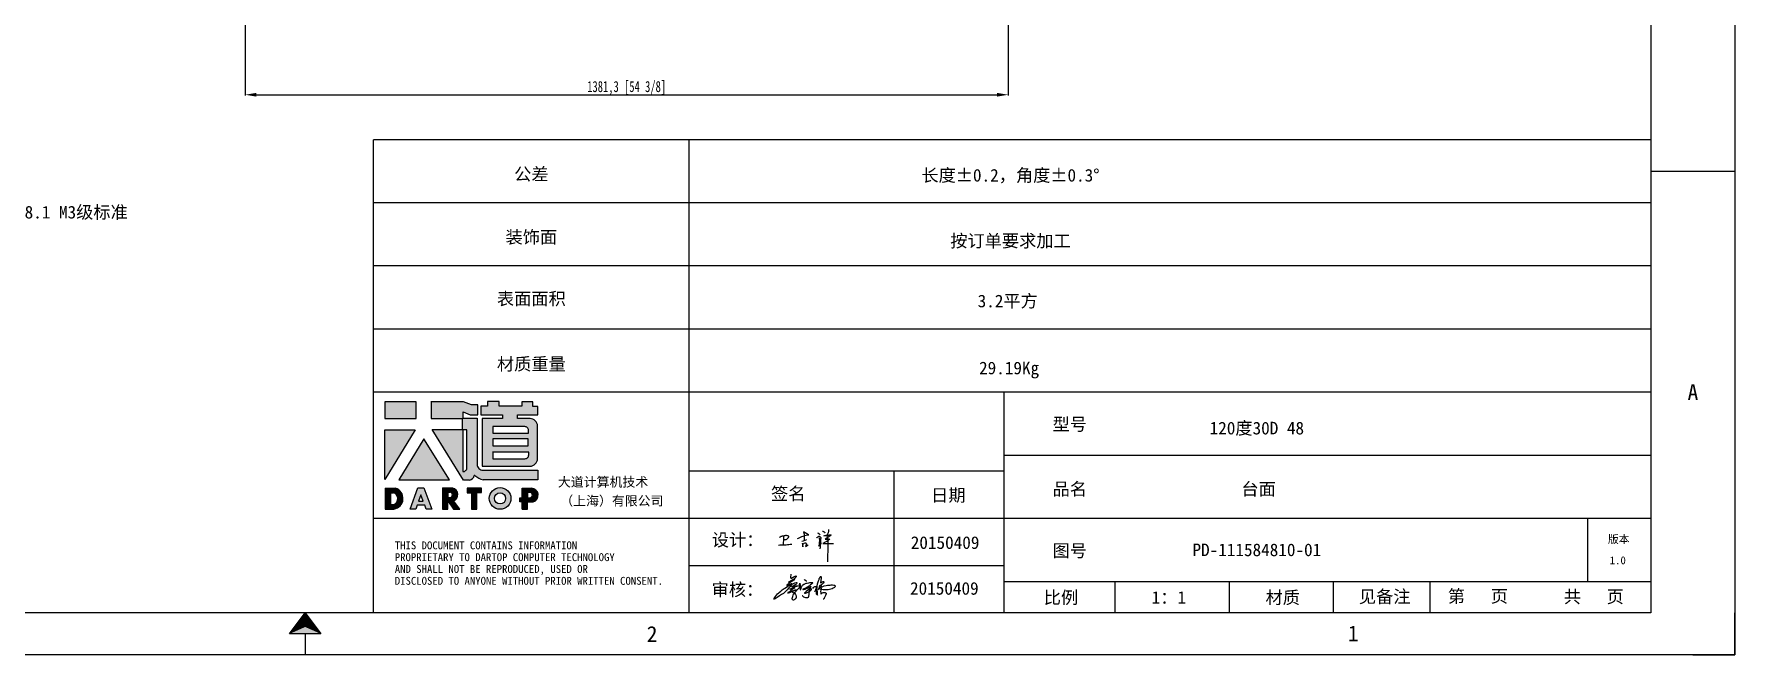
# Model space of a CAD drawing. Header units: inches. Extents: x 777 to 29406, y -38596 to 2393.
# Drawn here: x 26300 to 29380, y -25175 to -24051 of the extents above; entities that cross this region are included whole.
import ezdxf
from ezdxf.enums import TextEntityAlignment as Align

# ---------------------------------------------------------------- set-up
doc = ezdxf.new("R2010")
doc.units = ezdxf.units.IN
doc.header["$LTSCALE"] = 0.605
doc.header["$MEASUREMENT"] = 0
doc.header["$PDMODE"] = 3
doc.header["$PDSIZE"] = 0.25
doc.linetypes.add('DOT', pattern=[0.2, 0.1, -0.1])
doc.layers.get('0').update_dxf_attribs({"linetype": 'CONTINUOUS'})
doc.layers.get('Defpoints').update_dxf_attribs({"linetype": 'CONTINUOUS'})
doc.layers.add('4', color=7, linetype='CONTINUOUS')
doc.layers.add('print', color=30, linetype='CONTINUOUS')
doc.layers.add('dim', color=2, linetype='CONTINUOUS', lineweight=9)
doc.styles.add('Dartop', font='')
doc.styles.add('hzHT', font='simhei.ttf')
doc.styles.get("Standard").update_dxf_attribs({"font": 'txt', "width": 0.7})
doc.styles.get('Dartop').set_extended_font_data('FangSong_GB2312')
doc.dimstyles.new('ISO-25', dxfattribs={"dimtxt": 20, "dimasz": 20, "dimexe": 1.25, "dimexo": 0.625, "dimtad": 1, "dimdec": 1, "dimtxsty": 'Standard', "dimcen": 2.5, "dimadec": 0, "dimazin": 0, "dimtfac": 1, "dimtdec": 1, "dimtmove": 0, "dimatfit": 3, "dimfxl": 0, "dimarcsym": 0})

# ---------------------------------------------------------------- blocks, each defined once
blk = doc.blocks.new('*U5')
at = {"color": 254, "linetype": 'Continuous', "extrusion": (0, 0, -1)}
for points in [[(-17, 0.333), (-16.812, 0.25), (-17, 0.5)], [(-17, 0.333), (-17, 0.5), (-17.188, 0.25)], [(-17, 0.333), (-17.188, 0.25), (-16.812, 0.25)]]:
    blk.add_solid(points, dxfattribs=at)
blk = doc.blocks.new('dadao')
for p, q in [((48, 19.2), (44.9, 10.4)), ((44.9, 10.4), (51.2, 10.4)), ((51.2, 10.4), (48, 19.2))]:
    blk.add_line(p, q)
for points in [[(41.8, 121.6), (41.8, 143.7), (-0.4, 143.7), (-0.4, 121.6), (41.8, 121.6)], [(104.8, 122), (104.8, 130.3), (114.1, 126.3), (124.2, 126.3), (124.2, 139.6), (115.9, 139.6), (105.1, 143.9), (61.5, 143.9)], [(61.7, 144), (61.7, 121.3), (103.9, 121.3)], [(113.4, 38.7), (105.1, 38.7), (63, 106.5), (103.9, 106.5), (103.9, 120.9), (103.9, 121.3)], [(109.7, 53.6), (109.7, 106.2), (104.3, 106.2), (104.3, 50.4), (106.6, 50.4)], [(144.6, 94.4), (144.6, 84.8), (192, 84.8), (192, 94.1), (144.9, 94.1)], [(0, 28), (0, 0), (11.8, 0)], [(0.1, 28), (14, 28)], [(76.8, 28.2), (76.8, 0), (84.1, 0), (84.1, 11.1), (91.6, -0.1), (100.3, -0.1), (91.7, 11.1)], [(76.8, 28.2), (90.6, 28.2)], [(120.2, 45), (119.5, 45), (119.5, 44.6)], [(183.7, 0), (183.7, 9.6), (180.6, 9.6), (180.6, 14.9), (183.8, 14.9), (183.8, 28.1), (196.1, 28.1), (196.5, 28.1)], [(7.1, 21.8), (7.1, 6.1), (12, 6.1)], [(7.1, 21.8), (11.4, 21.8)], [(84, 22.7), (84, 15.3), (87.2, 15.3)], [(84, 22.7), (87.3, 22.7)], [(183.7, 0), (190.9, 0), (190.9, 9.6), (198.8, 9.6)], [(194.9, 22.3), (190.8, 22.3), (190.8, 15), (194.4, 15)]]:
    blk.add_lwpolyline(points)
blk.add_lwpolyline([(137.1, 144.2), (137.1, 137.9), (128.3, 137.9), (128.3, 126.5), (157.3, 126.5), (157.3, 121.5), (130.3, 121.5), (130.3, 57.5), (194.4, 57.5, 0.414214), (204.4, 67.5), (204.4, 111.3, 0.414214), (194.4, 121.3), (177.5, 121.3), (177.5, 126.3), (204.7, 126.3), (204.7, 137.7), (198.2, 137.7), (198.2, 143.9), (183.3, 143.9), (183.3, 138), (153, 138), (153, 144.2), (137.1, 144.2)], format="xyb", close=True)
for points in [[(104.8, 122), (123.4, 122), (123.4, 60, 0.414214), (131.4, 52), (204.8, 52), (204.8, 39.1), (131.7, 39.1)], [(144.3, 110.8), (144.3, 101.8), (192.3, 101.8), (192.3, 105.5, 0.414214), (187.3, 110.5), (144.3, 110.5)], [(144.6, 77), (144.6, 67.5), (187.6, 67.5, 0.414214), (192.6, 72.5), (192.6, 76.4), (144.6, 76.4)]]:
    blk.add_lwpolyline(points, format="xyb")
for points in [[(-0.3, 106.2), (40.4, 106.2), (-0.3, 39.7), (-0.3, 106.2)], [(51.7, 94.1), (18.4, 39.3), (86.2, 39.3)], [(43.8, 28.2), (51.8, 28.2), (62.6, -0.1), (55, -0.1), (53.2, 5), (42.9, 5), (41.1, 0), (33.6, 0)], [(110, 28.1), (110, 21.9), (116, 21.9), (116, -0.1), (123.2, -0.1), (123.2, 22), (129.2, 22), (129.2, 28.1), (110, 28.1)]]:
    blk.add_lwpolyline(points, close=True)
for radius in [14.5, 7.44]:
    blk.add_circle((154.2, 14.2), radius)
for centre, radius, start, end in [((99.2, 60.7), 12.6, 305.6399, 325.969), ((9.6, 14.2), 14.4, 278.6604, 72.3203), ((88.6, 19.4), 8.95, 290.6073, 77.2124), ((111.6, 46.7), 8.19, 282.9811, 347.6627), ((136, 61.7), 22.9, 226.7358, 259.3209), ((195.7, 18.6), 9.51, 288.8959, 85.2442), ((8.5, 13.9), 8.49, 294.2143, 69.7177), ((86.4, 19), 3.8, 282.527, 76.7196), ((193.7, 18.7), 3.8, 280.9891, 72.5513)]:
    blk.add_arc(centre, radius, start, end)
blk = doc.blocks.new('h')
for p, q in [((20768.1, -2360.9), (20773, -2359.1)), ((20773, -2359.1), (20784.1, -2355.2)), ((20773.3, -2331.8), (20775.3, -2338.7)), ((20789.1, -2340.9), (20773.5, -2331.9)), ((20775.3, -2338.7), (20775.6, -2351.2)), ((20775.6, -2351.2), (20775.5, -2357.3)), ((20845.7, -2343.5), (20848.4, -2353)), ((20848.4, -2353), (20848.9, -2370.3)), ((20769.5, -2366.9), (20769.8, -2370.6)), ((20769.8, -2370.6), (20770.9, -2378)), ((20770.9, -2378), (20771.5, -2370.6)), ((20772.4, -2369.3), (20774.9, -2367.8)), ((20782.2, -2369.2), (20780, -2377.1)), ((20780, -2377.1), (20788.3, -2371.3)), ((20780.1, -2366.4), (20780.8, -2366.4)), ((20781.9, -2367.4), (20782.2, -2369.2)), ((20848.9, -2370.3), (20847.9, -2424))]:
    blk.add_line(p, q)
for points in [[(20699.1, -2348.2, -0.029745), (20704.6, -2345.4, -0.046842), (20708.4, -2344.2, -0.00919), (20714.3, -2343, -0.018517), (20717.2, -2342.5, -0.037841), (20720.3, -2342.4, -0.039541), (20723.2, -2342.8, -0.149785), (20726, -2344.3, -0.204935), (20726.9, -2346.6, -0.074872), (20726.5, -2348.3, -0.061615), (20725.6, -2350.3, -0.034204), (20723.8, -2352.6, -0.045776), (20722.3, -2354.1, -0.054985), (20720.4, -2355.3, -0.036348), (20717.3, -2356.5, -0.067752), (20715.7, -2356.8, -0.043553), (20713.2, -2356.7)], [(20755, -2351.9, -0.024077), (20759.9, -2350.1, -0.013147), (20768.7, -2346.5, -0.00522), (20775.4, -2344.1, -0.018517), (20777.3, -2343.4, -0.008274), (20786.3, -2341, -0.039541), (20788.3, -2340.8, -0.079216), (20789.4, -2341, -0.204935)], [(20813.5, -2350.1, 0.007348), (20815.9, -2348.7, 0.008421), (20818, -2347.3, 0.009459), (20819.7, -2346.2, -0.016325), (20820.7, -2345.5, -0.173771), (20821.8, -2345.3, -0.085159), (20823.9, -2346, -0.125883), (20826, -2347.9, -0.160659), (20826.6, -2350.1, -0.010447), (20826.5, -2352.3, -0.008247), (20826.2, -2355.1, -0.002698), (20825.3, -2374, 0.001562), (20823.9, -2383.7, 0.016137)], [(20816.8, -2335, -0.053561), (20819.6, -2336.1, -0.075272), (20821.3, -2337.3, -0.005295), (20822.5, -2338.5, -0.009337), (20823.1, -2339.1, -0.026146), (20823.7, -2339.8, -0.016644), (20824.5, -2340.9)], [(20832.1, -2329.2, -0.053561), (20834.9, -2330.3, -0.075272), (20836.7, -2331.5, -0.005295), (20837.8, -2332.6, -0.009337), (20838.5, -2333.3, -0.026146), (20839, -2334, -0.016644), (20839.8, -2335.1)], [(20836, -2343.7, -0.02797), (20842.1, -2342.6, -0.048868), (20845.6, -2342.2, -0.00919), (20851.1, -2341.4, -0.018517), (20853.9, -2341.1, -0.037841), (20856.7, -2341.2, -0.039541), (20859.4, -2341.6, -0.018282), (20840.6, -2354.7, -0.000937)], [(20847.6, -2340.2, 0.021784), (20849.6, -2335.9, 0.028296), (20850.8, -2332.4, 0.008136), (20851.9, -2328.2, 0.028913), (20852.2, -2327, 0.08193), (20852.1, -2325.9, 0.075058), (20851.7, -2324.7, 0.275043)], [(20696.6, -2372.4, 0.002073), (20710.6, -2371.9, 0.016137), (20719.6, -2371.3, 0.008314), (20736.9, -2369.3)]]:
    blk.add_lwpolyline(points, format="xyb")
for points in [[(20711.3, -2343.5), (20711.3, -2343.5), (20711.5, -2355.8), (20710.7, -2368), (20710.6, -2371.9)], [(20821.5, -2350.6), (20822.4, -2359.2), (20822.2, -2364.9), (20821.7, -2369), (20821.3, -2376.3), (20823.6, -2368.5), (20827.2, -2366.3), (20829.5, -2366.3)], [(20840.6, -2354.7), (20850, -2354.7), (20855, -2354.3), (20845.9, -2361.1), (20840.5, -2364), (20833, -2367.5), (20863.2, -2367.4), (20865.9, -2367.3)]]:
    blk.add_lwpolyline(points)
for centre, radius, start, end in [((20773.7, -2371.2), 2.3, 121.9907, 163.6016), ((20787.5, -2406), 40.3, 100.6183, 108.2482), ((20780.8, -2367.6), 1.15, 9.4675, 90)]:
    blk.add_arc(centre, radius, start, end)
blk = doc.blocks.new('*D80')
at = {"layer": 'Defpoints', "color": 0}
for p in [(27411, -23599.3), (27372.7, -25122.8)]:
    blk.add_point(p, dxfattribs=at)
at = {"layer": 'dim', "color": 0, "lineweight": -2}
blk.add_line((27406.1, -23795.7), (27410.5, -23619.3), dxfattribs=at)
at = {"layer": 'dim', "color": 0}
blk.add_solid([(27407.2, -23619.2), (27413.9, -23619.4), (27411, -23599.3)], dxfattribs=at)
at = {"layer": 'dim', "color": 0, "insert": (27397.2, -23728.3), "char_height": 20, "attachment_point": 5, "rotation": 88.5586}
blk.add_mtext('R1524 [R60]', dxfattribs=at)
blk = doc.blocks.new('*D92')
at = {"layer": 'Defpoints', "color": 0}
for p in [(26682.2, -23787.7), (28063.6, -23787.1), (28063.6, -24160.5)]:
    blk.add_point(p, dxfattribs=at)
at = {"layer": 'dim', "color": 0, "lineweight": -2}
for p, q in [((26682.2, -23788.4), (26682.2, -24161.7)), ((28063.6, -23787.7), (28063.6, -24161.7)), ((26702.2, -24160.5), (28043.6, -24160.5))]:
    blk.add_line(p, q, dxfattribs=at)
at = {"layer": 'dim', "color": 0}
for points in [[(26702.2, -24157.1), (26702.2, -24163.8), (26682.2, -24160.5)], [(28043.6, -24157.1), (28043.6, -24163.8), (28063.6, -24160.5)]]:
    blk.add_solid(points, dxfattribs=at)
at = {"layer": 'dim', "color": 0, "insert": (27372.9, -24148.2), "char_height": 20, "attachment_point": 5}
blk.add_mtext('1381,3 [54 3/8]', dxfattribs=at)
blk = doc.blocks.new('CAIYUQIANG')
for p, q in [((27675.7, -25037.4), (27665.9, -25043)), ((27665.9, -25043), (27677.3, -25038.1)), ((27670.4, -25028.6), (27669.5, -25034.5)), ((27669.5, -25034.5), (27670.5, -25036.5)), ((27670.5, -25036.5), (27674.7, -25033.4)), ((27677.3, -25038.1), (27670.6, -25042.2)), ((27674.7, -25033.4), (27678, -25031.9)), ((27679.9, -25033), (27675.7, -25037.4)), ((27678, -25031.9), (27679.7, -25031.6)), ((27679.7, -25031.6), (27680.1, -25032.2)), ((27680.1, -25032.2), (27679.9, -25033)), ((27720.2, -25040.9), (27720.7, -25039.5)), ((27720.7, -25039.5), (27721.2, -25038)), ((27721.2, -25038), (27721.6, -25036.6)), ((27721.6, -25036.6), (27722.4, -25034.9)), ((27722.4, -25034.9), (27723.3, -25033.3)), ((27723.3, -25033.3), (27723.8, -25032.7)), ((27723.8, -25032.7), (27724.4, -25032.7)), ((27724.7, -25038.7), (27724.2, -25041.9)), ((27724.4, -25032.7), (27724.8, -25033.4)), ((27724.9, -25037.3), (27724.7, -25038.7)), ((27724.8, -25033.4), (27725.1, -25034.5)), ((27725.1, -25035.4), (27724.9, -25037.3)), ((27725.1, -25034.5), (27725.1, -25035.4)), ((27641, -25070.5), (27642.4, -25068.7)), ((27642.4, -25068.7), (27644.1, -25066.6)), ((27644.1, -25066.6), (27646.1, -25064.4)), ((27649.4, -25068), (27645.7, -25070.6)), ((27646.1, -25064.4), (27648.2, -25062.5)), ((27648.2, -25062.5), (27649.9, -25061)), ((27653.3, -25065.6), (27649.4, -25068)), ((27649.9, -25061), (27651.9, -25059.4)), ((27651.9, -25059.4), (27654.7, -25057.2)), ((27656.6, -25063.3), (27653.3, -25065.6)), ((27654.7, -25057.2), (27656.5, -25055.9)), ((27656.5, -25055.9), (27658.3, -25054.6)), ((27659.8, -25060.4), (27656.6, -25063.3)), ((27658.3, -25054.6), (27659.6, -25053.7)), ((27659.6, -25053.7), (27662.2, -25052.1)), ((27660.6, -25059.8), (27659.8, -25060.4)), ((27663.6, -25056.9), (27660.6, -25059.8)), ((27662.2, -25052.1), (27664.9, -25050.5)), ((27662.9, -25048.8), (27669.7, -25045.8)), ((27663.2, -25048.6), (27662.9, -25048.8)), ((27663.6, -25048.1), (27663.2, -25048.6)), ((27665.3, -25046.6), (27663.6, -25048.1)), ((27666.3, -25053.5), (27663.6, -25056.9)), ((27664.9, -25050.5), (27668.5, -25048.7)), ((27667.5, -25060.4), (27664.9, -25062)), ((27664.9, -25062.9), (27667.7, -25061.6)), ((27664.9, -25062), (27664.9, -25062.9)), ((27667.4, -25044.9), (27665.3, -25046.6)), ((27668.2, -25051.4), (27666.3, -25053.5)), ((27670.6, -25042.2), (27667.4, -25044.9)), ((27670.3, -25058.4), (27667.5, -25060.4)), ((27667.7, -25061.6), (27670.5, -25060.2)), ((27670.9, -25048.6), (27668.2, -25051.4)), ((27668.5, -25048.7), (27673.6, -25046.3)), ((27668.6, -25056), (27674.9, -25053.6)), ((27672.1, -25054.2), (27668.6, -25056)), ((27669.7, -25045.8), (27671.3, -25045.2)), ((27672, -25057.1), (27670.3, -25058.4)), ((27670.5, -25060.2), (27673.3, -25059)), ((27671.5, -25047.3), (27670.9, -25048.6)), ((27671.2, -25051), (27679.4, -25049.8)), ((27674.1, -25050.1), (27671.2, -25051)), ((27671.3, -25045.2), (27672.1, -25045.7)), ((27672.1, -25046.2), (27671.5, -25047.3)), ((27672.5, -25060.1), (27671.9, -25060.4)), ((27671.9, -25060.4), (27674.3, -25061.5)), ((27673.8, -25055.8), (27672, -25057.1)), ((27672.1, -25045.7), (27672.1, -25046.2)), ((27675.9, -25052.3), (27672.1, -25054.2)), ((27673.8, -25059.6), (27672.5, -25060.1)), ((27672.7, -25072.4), (27673.6, -25068.9)), ((27673.3, -25059), (27675.5, -25058)), ((27673.6, -25046.3), (27677.4, -25044.5)), ((27673.6, -25068.9), (27674.3, -25066.8)), ((27676.2, -25054), (27673.8, -25055.8)), ((27675.2, -25059.1), (27673.8, -25059.6)), ((27676.5, -25048.8), (27674.1, -25050.1)), ((27674.3, -25061.5), (27677.2, -25063.7)), ((27674.3, -25066.8), (27675.3, -25065)), ((27674.9, -25053.6), (27676.8, -25053.2)), ((27677.8, -25058), (27675.2, -25059.1)), ((27675.3, -25065), (27676.4, -25063.4)), ((27675.5, -25058), (27677.9, -25056.9)), ((27678.6, -25051.7), (27675.9, -25052.3)), ((27677.2, -25053.4), (27676.2, -25054)), ((27676.4, -25063.4), (27677.5, -25061.9)), ((27679.1, -25047.4), (27676.5, -25048.8)), ((27676.8, -25053.2), (27677.2, -25053.4)), ((27677.2, -25063.7), (27678.8, -25065.4)), ((27677.4, -25044.5), (27680, -25043.8)), ((27677.5, -25061.9), (27679.6, -25059.6)), ((27679, -25057.7), (27677.8, -25058)), ((27677.9, -25056.9), (27680, -25056.9)), ((27683.3, -25050.5), (27678.6, -25051.7)), ((27678.8, -25065.4), (27679.4, -25066.6)), ((27680, -25057.5), (27679, -25057.7)), ((27680.6, -25045.9), (27679.1, -25047.4)), ((27679.4, -25049.8), (27681.5, -25049.6)), ((27679.4, -25066.6), (27679.9, -25067.9)), ((27679.6, -25059.6), (27680.6, -25058.4)), ((27680, -25070), (27679.8, -25071)), ((27679.9, -25067.9), (27680, -25069)), ((27680, -25043.8), (27681.2, -25043.8)), ((27680, -25056.9), (27680.5, -25057.1)), ((27680.5, -25057.1), (27680, -25057.5)), ((27680, -25069), (27680, -25070)), ((27681.2, -25044.7), (27680.6, -25045.9)), ((27680.6, -25058.4), (27681.3, -25057.6)), ((27681.2, -25043.8), (27681.2, -25044.7)), ((27681.3, -25057.6), (27682.9, -25055.7)), ((27681.5, -25049.6), (27682.7, -25049.7)), ((27682.7, -25049.7), (27683.3, -25050.5)), ((27682.9, -25055.7), (27683.9, -25054.7)), ((27683.9, -25054.7), (27684.6, -25054)), ((27684.6, -25054), (27685.6, -25053.1)), ((27685.6, -25053.1), (27686, -25048.7)), ((27686, -25048.7), (27686.1, -25046.8)), ((27686.1, -25046.8), (27686.2, -25045.4)), ((27686.2, -25045.4), (27686.3, -25045)), ((27686.3, -25045), (27686.6, -25045)), ((27686.6, -25045), (27686.7, -25045.1)), ((27686.7, -25045.1), (27686.9, -25049.2)), ((27686.9, -25049.2), (27686.9, -25051.7)), ((27686.9, -25051.7), (27686.9, -25054.8)), ((27686.9, -25054.8), (27686.9, -25055.8)), ((27686.9, -25055.8), (27687, -25056.5)), ((27687, -25056.5), (27687.2, -25056.9)), ((27687.2, -25056.9), (27687.5, -25056.9)), ((27687.5, -25056.9), (27687.8, -25056.5)), ((27687.8, -25056.5), (27688, -25055.9)), ((27688, -25055.9), (27688.6, -25054.6)), ((27688.6, -25054.6), (27689.1, -25053.3)), ((27689.1, -25053.3), (27689.5, -25052.1)), ((27689.5, -25052.1), (27690.2, -25050.1)), ((27690.2, -25050.1), (27690.5, -25049.4)), ((27690.5, -25049.4), (27691.2, -25048.7)), ((27691, -25067.9), (27690.7, -25067.5)), ((27691.8, -25068.5), (27691, -25067.9)), ((27691.2, -25048.7), (27693.8, -25046.9)), ((27692.9, -25069.4), (27691.8, -25068.5)), ((27692.5, -25055.7), (27691.9, -25055.8)), ((27691.9, -25055.8), (27691.9, -25056.2)), ((27691.9, -25056.2), (27693.4, -25056.2)), ((27693.9, -25055.2), (27692.5, -25055.7)), ((27694, -25070.3), (27692.9, -25069.4)), ((27693.4, -25056.2), (27695.2, -25055.9)), ((27693.8, -25046.9), (27694.7, -25046.4)), ((27697.3, -25053.7), (27693.9, -25055.2)), ((27695.5, -25070.9), (27694, -25070.3)), ((27694.7, -25046.4), (27695.8, -25045.9)), ((27695.5, -25062.1), (27695, -25062.5)), ((27695, -25062.5), (27695, -25062.8)), ((27695, -25062.8), (27695.4, -25063)), ((27695.2, -25055.9), (27696.4, -25055.5)), ((27695.4, -25063), (27696.6, -25063)), ((27696.5, -25061.2), (27695.5, -25062.1)), ((27695.8, -25045.9), (27698.2, -25045)), ((27696.4, -25055.5), (27698.6, -25054.5)), ((27698, -25059.9), (27696.5, -25061.2)), ((27696.6, -25063), (27698.7, -25062.4)), ((27700.1, -25052.2), (27697.3, -25053.7)), ((27700.7, -25057.4), (27698, -25059.9)), ((27698.2, -25045), (27699.9, -25044.7)), ((27698.6, -25054.5), (27700.1, -25053.8)), ((27698.7, -25062.4), (27701.9, -25060.7)), ((27699.9, -25044.7), (27702.8, -25044)), ((27703.1, -25050.1), (27700.1, -25052.2)), ((27700.1, -25053.8), (27701.4, -25053.2)), ((27703.2, -25055.4), (27700.7, -25057.4)), ((27701.4, -25053.2), (27703, -25052.5)), ((27702.4, -25068.8), (27701.7, -25070.7)), ((27701.9, -25060.7), (27705, -25058.6)), ((27702.9, -25065), (27702.4, -25068.8)), ((27702.8, -25044), (27704.8, -25043.7)), ((27703, -25063.9), (27702.9, -25065)), ((27703, -25052.5), (27704.6, -25051.8)), ((27703.4, -25059.2), (27703, -25063.9)), ((27705.3, -25048.2), (27703.1, -25050.1)), ((27705.1, -25053.8), (27703.2, -25055.4)), ((27703.5, -25058.1), (27703.4, -25059.2)), ((27703.9, -25057), (27703.5, -25058.1)), ((27704.3, -25056.3), (27703.9, -25057)), ((27704.9, -25055.3), (27704.3, -25056.3)), ((27704.6, -25051.8), (27705.9, -25051.1)), ((27704.8, -25043.7), (27707, -25043.4)), ((27705.1, -25055), (27704.9, -25055.3)), ((27705, -25058.6), (27706.4, -25057.7)), ((27706, -25052.8), (27705.1, -25053.8)), ((27706.3, -25055), (27705.1, -25055)), ((27708, -25045.9), (27705.3, -25048.2)), ((27705.9, -25051.1), (27706.4, -25051.1)), ((27706.6, -25051.6), (27706, -25052.8)), ((27706.8, -25055.3), (27706.3, -25055)), ((27706.4, -25051.1), (27706.6, -25051.6)), ((27706.4, -25057.7), (27707.4, -25057)), ((27707.5, -25055.8), (27706.8, -25055.3)), ((27707, -25043.4), (27708, -25043.4)), ((27707.4, -25057), (27707.8, -25056.8)), ((27707.8, -25056.8), (27707.5, -25055.8)), ((27708, -25043.4), (27709, -25043.5)), ((27710.1, -25044), (27708, -25045.9)), ((27709, -25043.5), (27709.7, -25043.8)), ((27709.7, -25043.8), (27710.1, -25044)), ((27710, -25054.2), (27711.2, -25052.7)), ((27711.2, -25052.7), (27712.6, -25051.4)), ((27712.6, -25051.4), (27713.4, -25050.9)), ((27713.4, -25050.9), (27714.2, -25050.8)), ((27713.7, -25060.6), (27714.5, -25059.1)), ((27714, -25059.3), (27713.7, -25060.1)), ((27713.7, -25060.1), (27713.7, -25060.6)), ((27714.3, -25058.6), (27714, -25059.3)), ((27714.2, -25050.8), (27715, -25050.8)), ((27715, -25056.9), (27714.3, -25058.6)), ((27714.5, -25059.1), (27715.1, -25058.3)), ((27715, -25050.8), (27715.4, -25050.8)), ((27715.5, -25055.4), (27715, -25056.9)), ((27715.1, -25058.3), (27715.6, -25057.9)), ((27715.4, -25050.8), (27715.6, -25051)), ((27715.9, -25053.9), (27715.5, -25055.4)), ((27715.6, -25051), (27715.8, -25051.2)), ((27715.6, -25057.9), (27716.2, -25057.8)), ((27715.8, -25051.2), (27715.9, -25051.2)), ((27715.9, -25051.2), (27716, -25051.4)), ((27716, -25053.3), (27715.9, -25053.9)), ((27716, -25051.4), (27716, -25051.4)), ((27716, -25051.4), (27716, -25051.5)), ((27716, -25051.5), (27716.1, -25051.6)), ((27716.1, -25052.4), (27716, -25053.3)), ((27716.1, -25051.6), (27716.1, -25051.8)), ((27716.1, -25051.8), (27716.1, -25052.4)), ((27716.2, -25057.8), (27716.9, -25057.9)), ((27716.6, -25063.7), (27716.8, -25062.6)), ((27716.6, -25064.9), (27716.6, -25063.7)), ((27717, -25065.4), (27716.6, -25064.9)), ((27716.8, -25062.6), (27717, -25060.1)), ((27716.9, -25057.9), (27717.2, -25058.1)), ((27717, -25060.1), (27717.1, -25058.6)), ((27718.3, -25066.4), (27717, -25065.4)), ((27717.1, -25058.6), (27717.2, -25057.5)), ((27717.2, -25057.5), (27717.7, -25052.4)), ((27717.2, -25058.1), (27717.6, -25058.7)), ((27717.6, -25058.7), (27717.6, -25060.8)), ((27717.6, -25060.8), (27717.6, -25062.5)), ((27717.6, -25062.5), (27717.7, -25064.3)), ((27717.7, -25050), (27718.5, -25046)), ((27717.7, -25052.4), (27717.7, -25050)), ((27717.7, -25064.3), (27717.7, -25065.5)), ((27717.7, -25065.5), (27718.3, -25066.4)), ((27718.5, -25046), (27720.2, -25040.9)), ((27719, -25056.7), (27720.6, -25055.2)), ((27719, -25056.7), (27720.6, -25055.4)), ((27720.6, -25055.4), (27719, -25056.7)), ((27719.4, -25056.1), (27719, -25056.7)), ((27720.3, -25054.8), (27719.4, -25056.1)), ((27721, -25053.7), (27720.3, -25054.8)), ((27720.6, -25055.2), (27721.9, -25054.1)), ((27722.6, -25051.2), (27721, -25053.7)), ((27721.8, -25052.4), (27722.1, -25051.2)), ((27721.9, -25054.1), (27721.8, -25052.4)), ((27721.9, -25054.1), (27723.5, -25052.8)), ((27722.2, -25054.5), (27721.9, -25054.1)), ((27722.1, -25051.2), (27722.6, -25049.3)), ((27723.2, -25055.7), (27722.2, -25054.5)), ((27722.6, -25049.3), (27723.4, -25048.2)), ((27723.9, -25049.1), (27722.6, -25051.2)), ((27725.1, -25056.1), (27723.2, -25055.7)), ((27723.4, -25048.2), (27724, -25048.2)), ((27723.5, -25052.8), (27725.7, -25051.8)), ((27724.9, -25047.9), (27723.9, -25049.1)), ((27724.2, -25041.9), (27724, -25042.9)), ((27724, -25042.9), (27724, -25043.8)), ((27724, -25043.8), (27724.5, -25044.5)), ((27724, -25048.2), (27725, -25049.3)), ((27724.3, -25057.3), (27724.1, -25059.8)), ((27724.1, -25059.8), (27724.2, -25062.5)), ((27724.2, -25062.5), (27724.5, -25063.9)), ((27724.8, -25054.3), (27724.3, -25057.3)), ((27724.3, -25057.3), (27724.3, -25057.3)), ((27724.5, -25044.5), (27724.9, -25044.1)), ((27724.5, -25063.9), (27726.1, -25063.8)), ((27726, -25051.7), (27724.6, -25052.3)), ((27724.6, -25052.3), (27724.8, -25054.3)), ((27724.9, -25044.1), (27726.2, -25043.2)), ((27726.1, -25047), (27724.9, -25047.9)), ((27725, -25049.3), (27726, -25051.7)), ((27728.6, -25056.9), (27725.1, -25056.1)), ((27725.7, -25051.8), (27728.1, -25050.8)), ((27727.7, -25045.8), (27726.1, -25047)), ((27726.1, -25063.8), (27727.2, -25062.4)), ((27726.2, -25043.2), (27727.3, -25042.5)), ((27727.2, -25062.4), (27728.7, -25061.7)), ((27727.3, -25042.5), (27728.7, -25041.6)), ((27728.8, -25044.9), (27727.7, -25045.8)), ((27728.1, -25050.8), (27730.4, -25049.9)), ((27731.5, -25056.9), (27728.6, -25056.9)), ((27728.7, -25041.6), (27729.4, -25041.6)), ((27728.7, -25061.7), (27730.6, -25061.7)), ((27729.8, -25043.2), (27728.8, -25044.9)), ((27729.4, -25041.6), (27729.8, -25042.2)), ((27729.8, -25042.2), (27729.8, -25043.2)), ((27730.4, -25049.9), (27734.3, -25049)), ((27730.6, -25061.7), (27732.5, -25061.7)), ((27732.4, -25068.5), (27730.7, -25072)), ((27734.6, -25056.9), (27731.5, -25056.9)), ((27733.1, -25067), (27732.4, -25068.5)), ((27732.5, -25061.7), (27734, -25062.9)), ((27734, -25064.2), (27733.1, -25067)), ((27734, -25062.9), (27734, -25064.2)), ((27734.3, -25049), (27736.4, -25048.5)), ((27736.4, -25056.9), (27734.6, -25056.9)), ((27736.4, -25048.5), (27738, -25048.5)), ((27737.5, -25056.9), (27736.4, -25056.9)), ((27739.9, -25056.2), (27737.5, -25056.9)), ((27738, -25048.5), (27741.4, -25048.2)), ((27742.8, -25055.5), (27739.9, -25056.2)), ((27741.4, -25048.2), (27743.3, -25048.1)), ((27745.3, -25054.8), (27742.8, -25055.5)), ((27743.3, -25048.1), (27745.9, -25048.1)), ((27747, -25053.9), (27745.3, -25054.8)), ((27745.9, -25048.1), (27747.9, -25048.3)), ((27749, -25052.8), (27747, -25053.9)), ((27747.9, -25048.3), (27749.6, -25048.7)), ((27749.8, -25051.7), (27749, -25052.8)), ((27749.6, -25048.7), (27750.5, -25049.8)), ((27750.6, -25050.8), (27749.8, -25051.7)), ((27750.5, -25049.8), (27750.6, -25050.8)), ((27639.2, -25074.1), (27639.8, -25072.4)), ((27640.1, -25074.1), (27639.2, -25074.1)), ((27639.8, -25072.4), (27641, -25070.5)), ((27641.8, -25073.4), (27640.1, -25074.1)), ((27643.4, -25072.1), (27641.8, -25073.4)), ((27645.7, -25070.6), (27643.4, -25072.1)), ((27672.7, -25073.7), (27672.7, -25072.4)), ((27672.9, -25074.4), (27672.7, -25073.7)), ((27673.5, -25075.1), (27672.9, -25074.4)), ((27674.1, -25075.4), (27673.5, -25075.1)), ((27675, -25075.4), (27674.1, -25075.4)), ((27676.4, -25074.9), (27675, -25075.4)), ((27677.2, -25074.4), (27676.4, -25074.9)), ((27678.3, -25073.5), (27677.2, -25074.4)), ((27679.1, -25072.5), (27678.3, -25073.5)), ((27679.8, -25071), (27679.1, -25072.5)), ((27697.1, -25071.4), (27695.5, -25070.9)), ((27699, -25071.4), (27697.1, -25071.4)), ((27700.5, -25071.4), (27699, -25071.4)), ((27701.7, -25070.7), (27700.5, -25071.4)), ((27729.9, -25073.7), (27728.8, -25073.7)), ((27730.7, -25072), (27729.9, -25073.7))]:
    blk.add_line(p, q)
blk.add_lwpolyline([(27694.2, -25038.4, -0.053561), (27695.8, -25039, -0.075272), (27696.8, -25039.7, -0.005295), (27697.5, -25040.4, -0.009337), (27697.9, -25040.8, -0.026146), (27698.2, -25041.2, -0.016644), (27698.7, -25041.9)], format="xyb")

msp = doc.modelspace()

# ---------------------------------------------------------------- hatches: boundary and pattern name
for points in [[(26991.96, -24716.65), (26935.01, -24716.65), (26935.01, -24746.41), (26991.96, -24746.41)], [(26990.13, -24767.23), (26935.16, -24767.23), (26935.16, -24856.97)], [(27005.37, -24783.51), (26960.43, -24857.57), (27051.93, -24857.57)], [(27110.03, -24872.73), (27084.03, -24872.73), (27084.03, -24880.98), (27092.14, -24880.98), (27092.14, -24910.7), (27101.85, -24910.7), (27101.85, -24880.96), (27110.03, -24880.96)]]:
    msp.add_hatch(color=0).paths.add_polyline_path(points)
h = msp.add_hatch(color=0)
h.paths.add_polyline_path([(27077.08, -24734.73), (27089.65, -24740.16), (27103.24, -24740.16), (27103.24, -24722.18), (27092.03, -24722.18), (27077.42, -24716.41), (27018.88, -24716.41), (27018.88, -24746.83), (27075.84, -24746.83), (27075.84, -24747.44), (27075.84, -24766.89), (27020.6, -24766.89), (27077.41, -24858.32), (27088.66, -24858.32, 0.2793748), (27096.88, -24850.33), (27096.88, -24849.91), (27097.87, -24849.91, 0.1431454), (27113.36, -24857.79), (27212.08, -24857.79), (27212.08, -24840.45), (27112.94, -24840.45, -0.4142136), (27102.14, -24829.65), (27102.14, -24745.87), (27077.08, -24745.87)])
h.paths.add_polyline_path([(27076.41, -24767.27), (27083.65, -24767.27), (27083.65, -24838.24, -0.0889357), (27079.45, -24842.55), (27076.39, -24842.55)], flags=16)
h = msp.add_hatch(color=0)
h.paths.add_polyline_path([(27211.91, -24724.7), (27203.13, -24724.7), (27203.13, -24716.34), (27183.05, -24716.34), (27183.05, -24724.28), (27142.06, -24724.28), (27142.06, -24715.92), (27120.59, -24715.92), (27120.59, -24724.43), (27108.73, -24724.43), (27108.73, -24739.84), (27147.87, -24739.84), (27147.87, -24746.65), (27111.4, -24746.65), (27111.4, -24832.91), (27197.99, -24832.91, 0.4142136), (27211.49, -24819.41), (27211.49, -24760.34, 0.4142136), (27197.99, -24746.84), (27175.1, -24746.84), (27175.1, -24740.15), (27211.91, -24740.15)])
h.paths.add_polyline_path([(27188.43, -24761.46, -0.4142136), (27195.18, -24768.21), (27195.18, -24773.16), (27130.35, -24773.16), (27130.35, -24761.46)], flags=16)
h.paths.add_polyline_path([(27194.76, -24783.61), (27194.76, -24796.14), (27130.77, -24796.14), (27130.77, -24783.61)], flags=16)
h.paths.add_polyline_path([(27195.6, -24807.42), (27195.6, -24812.79, -0.4142136), (27188.85, -24819.54), (27130.77, -24819.54), (27130.77, -24807.42)], flags=16)
h = msp.add_hatch(color=0)
h.paths.add_polyline_path([(26954.42, -24872.86), (26935.57, -24872.86), (26935.57, -24910.59), (26951.45, -24910.59, 0.7930159)])
h.paths.add_polyline_path([(26951.73, -24902.33), (26945.13, -24902.33), (26945.13, -24881.12), (26951, -24881.12, -0.6713609)], flags=16)
h = msp.add_hatch(color=0)
h.paths.add_polyline_path([(27005.51, -24872.55), (26994.75, -24872.55), (26980.91, -24910.63), (26991.1, -24910.63), (26993.5, -24903.88), (27007.31, -24903.88), (27009.76, -24910.71), (27020.04, -24910.71)])
h.paths.add_polyline_path([(27004.67, -24896.61), (26996.12, -24896.61), (27000.32, -24884.64)], flags=16)
h = msp.add_hatch(color=0)
h.paths.add_polyline_path([(27057.82, -24872.58), (27039.27, -24872.58), (27039.27, -24910.65), (27049.08, -24910.65), (27049.08, -24895.56), (27059.15, -24910.79), (27070.99, -24910.79), (27059.4, -24895.65, 0.7440549)])
h.paths.add_polyline_path([(27048.99, -24889.92), (27048.99, -24879.92), (27053.37, -24879.92, -0.796809), (27053.3, -24889.92)], flags=16)
h = msp.add_hatch(color=0)
h.paths.add_polyline_path([(27124.17, -24891.48, 1), (27163.26, -24891.48, 1)])
h.paths.add_polyline_path([(27153.76, -24891.48, -1), (27133.67, -24891.48, -1)], flags=16)
h = msp.add_hatch(color=0)
h.paths.add_polyline_path([(27200.76, -24872.67), (27200.2, -24872.67), (27183.67, -24872.67), (27183.67, -24890.44), (27179.28, -24890.44), (27179.28, -24897.65), (27183.6, -24897.65), (27183.6, -24910.59), (27193.25, -24910.59), (27193.25, -24897.6), (27203.85, -24897.6, 0.8123038)])
h.paths.add_polyline_path([(27193.11, -24890.39), (27193.11, -24880.45), (27198.6, -24880.45, -0.7782134), (27198.04, -24890.39)], flags=16)

# ---------------------------------------------------------------- linework, layer by layer
at = {"color": 0}
for p, q in [((29227.43, -21900.66), (29227.43, -25098.72)), ((26914.55, -25098.72), (26914.55, -24242.1)), ((29227.43, -24242.1), (26914.55, -24242.1)), ((27485.63, -24242.1), (27485.63, -25098.72)), ((29379.72, -24299.21), (29227.43, -24299.21)), ((29227.43, -24356.32), (26914.55, -24356.32)), ((29227.43, -24470.53), (26914.55, -24470.53)), ((29227.43, -24584.75), (26914.55, -24584.75)), ((29227.43, -24698.97), (26914.55, -24698.97)), ((28056.71, -25098.72), (28056.71, -24698.97)), ((28056.71, -24813.18), (29227.43, -24813.18)), ((27485.63, -24841.74), (28056.71, -24841.74)), ((27856.83, -24841.74), (27856.83, -25098.72)), ((26914.55, -24927.4), (27485.63, -24927.4)), ((27485.63, -24927.4), (29227.43, -24927.4)), ((29113.22, -25041.62), (29113.22, -24927.4)), ((27485.63, -25013.06), (28056.71, -25013.06)), ((28056.71, -25041.62), (29227.43, -25041.62)), ((28257.63, -25098.72), (28257.63, -25041.62)), ((28464.7, -25098.72), (28464.7, -25041.62)), ((28652.94, -25098.72), (28652.94, -25041.62)), ((28827.67, -25098.72), (28827.67, -25041.62)), ((29227.43, -25098.72), (24694.63, -25098.72)), ((29379.72, -25174.87), (29379.72, -25098.72)), ((26790.81, -25136.8), (26790.81, -25174.87)), ((29303.58, -25174.87), (29379.72, -25174.87))]:
    msp.add_line(p, q, dxfattribs=at)
at = {"color": 0, "linetype": 'DOT'}
msp.add_line((29379.72, -21900.66), (29379.72, -25098.72), dxfattribs=at)
at = {"color": 0}
msp.add_lwpolyline([(26790.81, -25098.72), (26819.37, -25136.8), (26762.26, -25136.8), (26790.81, -25098.72)], close=True, dxfattribs=at)
at = {"layer": 'print'}
msp.add_lwpolyline([(24542.34, -21824.51), (29379.72, -21824.51), (29379.72, -25174.87), (24542.34, -25174.87)], close=True, dxfattribs=at)

# ---------------------------------------------------------------- block references
at = {"color": 0}
for name, p, xscale, yscale, zscale in [('dadao', (26935.57, -24910.59), 1.349832906196347, 1.349832906196347, 1.349832906196347), ('h', (15526.05, -23586.26), 0.585704211006083, 0.585704211006083, 0.585704211006083)]:
    msp.add_blockref(name, p, dxfattribs=dict(at, xscale=xscale, yscale=yscale, zscale=zscale))
msp.add_blockref('CAIYUQIANG', (0, 0))
at = {"color": 0, "linetype": 'Continuous', "xscale": 152.2888407109637, "yscale": 152.2888407109637, "zscale": 152.2888407109637}
msp.add_blockref('*U5', (24201.9, -25174.87), dxfattribs=at)

# ---------------------------------------------------------------- texts
at = {"color": 0}
for s, height, style, p in [('公差', 22.843, 'hzHT', (27200.34, -24304.22)), ('长度%%P0.2，角度%%P0.3%%D', 22.8433, 'hzHT', (28067.89, -24306.28)), ('1.材料：28.5mm刨花板，要求达到ASTM A208.1 M3级标准', 22.8433, 'hzHT', (26080.51, -24373.09)), ('装饰面', 22.843, 'hzHT', (27200.34, -24418.09)), ('按订单要求加工', 22.843, 'hzHT', (28067.89, -24425.06)), ('表面面积', 22.843, 'hzHT', (27200.34, -24529.77)), ('3.2平方', 22.843, 'hzHT', (28062.93, -24533.94)), ('材质重量', 22.843, 'hzHT', (27200.34, -24648.02)), ('29.19Kg', 22.843, 'hzHT', (28065.41, -24655.19)), ('A', 28.55, 'Dartop', (29303.58, -24698.97)), ('型号', 22.843, 'hzHT', (28175.23, -24757.07)), ('120度30D 48', 22.843, 'hzHT', (28513.98, -24764.08)), ('签名', 22.843, 'hzHT', (27665.49, -24882.71)), ('日期', 22.843, 'hzHT', (27955.34, -24885.52)), ('品名', 22.843, 'hzHT', (28175.23, -24874.34)), ('台面', 22.843, 'hzHT', (28517.17, -24874.34)), ('20150409', 22.843, 'hzHT', (27949.48, -24971.4)), ('图号', 22.843, 'hzHT', (28175.23, -24985.99)), ('PD-111584810-01', 22.8433, 'hzHT', (28513.98, -24984.5)), ('版本', 14.277, 'hzHT', (29169.22, -24965.3)), ('1.0', 14.277, 'Dartop', (29167.51, -25003.46)), ('20150409', 22.843, 'hzHT', (27948.12, -25054.29)), ('比例', 22.843, 'hzHT', (28159.3, -25070.76)), ('1：1', 22.843, 'hzHT', (28354.59, -25070.76)), ('材质', 22.843, 'hzHT', (28560.92, -25070.76)), ('见备注', 22.843, 'hzHT', (28745.45, -25069.09)), ('第   页', 22.843, 'hzHT', (28914.29, -25068.4)), ('共   页', 22.843, 'hzHT', (29124.13, -25069.23)), ('2', 28.55, 'Dartop', (27419, -25136.8)), ('1', 28.55, 'Dartop', (28688.4, -25135.89))]:
    msp.add_text(s, height=height, dxfattribs=dict(at, style=style)).set_placement(p, align=Align.MIDDLE_CENTER)
at = {"color": 0, "style": 'hzHT'}
for s, height, p in [('THIS DOCUMENT CONTAINS INFORMATION', 14.2771, (26953.09, -24983.51)), ('设计：', 22.843, (27527.11, -24977.88)), ('PROPRIETARY TO DARTOP COMPUTER TECHNOLOGY', 14.2771, (26953.09, -25004.92)), ('AND SHALL NOT BE REPRODUCED, USED OR', 14.2771, (26953.09, -25026.34)), ('DISCLOSED TO ANYONE WITHOUT PRIOR WRITTEN CONSENT.', 14.2771, (26953.09, -25047.75)), ('审核：', 22.843, (27526.77, -25067.84))]:
    msp.add_text(s, height=height, dxfattribs=at).set_placement(p)
at = {"layer": '4', "color": 0, "style": 'hzHT'}
for s, p in [('大道计算机技术', (27248.38, -24870.11)), ('（上海）有限公司', (27252.69, -24904.25))]:
    msp.add_text(s, height=17.132, dxfattribs=at).set_placement(p)

# ---------------------------------------------------------------- dimensions: what is measured, and where the dimension line sits
at = {"layer": 'dim'}
dim = msp.add_radius_dim(center=(27372.7, -25122.8), mpoint=(27411.03, -23599.28), dimstyle='ISO-25', dxfattribs=at)
dim.commit()
dim.dimension.update_dxf_attribs({"geometry": '*D80', "text_midpoint": (27407.78, -23728.58), "dimtype": 164})
dim = msp.add_linear_dim(base=(28063.55, -24160.46), p1=(26682.22, -23787.75), p2=(28063.55, -23787.11), dimstyle='ISO-25', override={"dimadec": 1}, dxfattribs=at)
dim.commit()
dim.dimension.update_dxf_attribs({"geometry": '*D92', "text_midpoint": (27372.89, -24148.17)})

doc.saveas('drawing.dxf')
